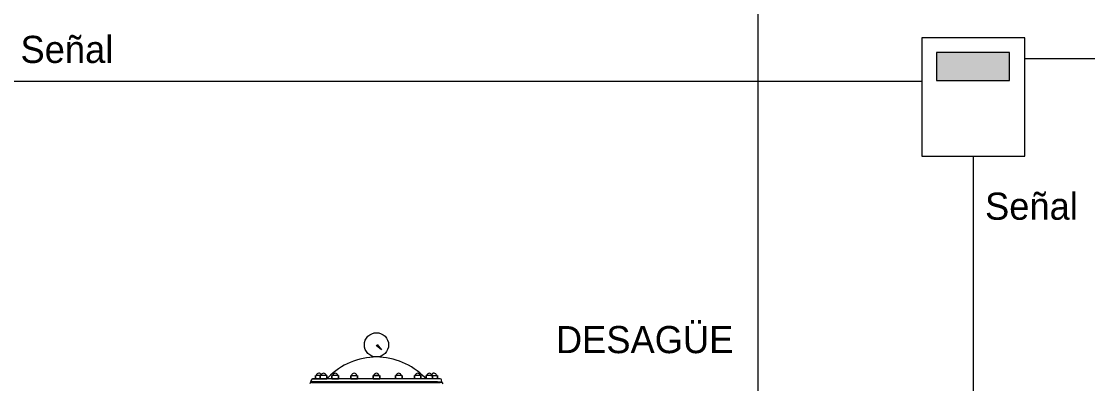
# Model space of a CAD drawing. Header units: millimetres. Extents: x 441156 to 441876, y 4514765 to 4515211.
# Drawn here: x 441327.17 to 441331.313, y 4514774.161 to 4514775.569 of the extents above; entities that cross this region are included whole.
import ezdxf

# ---------------------------------------------------------------- set-up
doc = ezdxf.new("R2010")
doc.units = ezdxf.units.MM
doc.layers.add('A-DETL', color=7, linetype='Continuous', lineweight=50, true_color=0x008000)
for name, color, linetype, lineweight in [('A-DETL-GENF', 7, 'Continuous', 9), ('A-DETL-THIN', 7, 'Continuous', 9), ('G-ANNO-TEXT', 7, 'Continuous', 9)]:
    doc.layers.add(name, color=color, linetype=linetype, lineweight=lineweight)
doc.styles.add('Franklin Gothic Book', font='FRABK.TTF', dxfattribs={"height": 0.225})

msp = doc.modelspace()

# ---------------------------------------------------------------- hatches: boundary and pattern name
at = {"layer": 'A-DETL-GENF', "true_color": 0x00ffff}
msp.add_hatch(color=4, dxfattribs=at).paths.add_polyline_path([(441330.7261584, 4514775.33924067), (441331.00956942, 4514775.33924067), (441331.00956942, 4514775.44755963), (441330.7261584, 4514775.44755963)])

# ---------------------------------------------------------------- linework, layer by layer
at = {"layer": 'A-DETL', "color": 7, "lineweight": 9}
for p, q in [((441330.03179422, 4514778.13899375, 0.0000002), (441330.03179422, 4514773.69215198, 0.0000002)), ((441331.06842066, 4514775.50459359, 0.0000002), (441330.66885647, 4514775.50459359, 0.0000002)), ((441330.66885647, 4514775.50459359, 0.0000002), (441330.66885647, 4514775.04501112, 0.0000002)), ((441331.06842066, 4514775.04501112, 0.0000002), (441331.06842066, 4514775.50459359, 0.0000002)), ((441331.00956942, 4514775.44755963, 0.0000002), (441330.7261584, 4514775.44755963, 0.0000002)), ((441330.7261584, 4514775.44755963, 0.0000002), (441330.7261584, 4514775.33924067, 0.0000002)), ((441331.00956942, 4514775.33924067, 0.0000002), (441331.00956942, 4514775.44755963, 0.0000002)), ((441330.66885647, 4514775.33478107, 0.0000002), (441326.37463685, 4514775.33478107, 0.0000002)), ((441330.7261584, 4514775.33924067, 0.0000002), (441331.00956942, 4514775.33924067, 0.0000002)), ((441330.66885647, 4514775.04501112, 0.0000002), (441331.06842066, 4514775.04501112, 0.0000002)), ((441330.86863856, 4514775.04501112, 0.0000002), (441330.86863856, 4514773.94958727, 0.0000002)), ((441328.56953607, 4514774.29224659, 0.0000002), (441328.54807318, 4514774.30855304, 0.0000002)), ((441328.55300062, 4514774.31344391, 0.0000002), (441328.56953607, 4514774.29224659, 0.0000002)), ((441328.31315668, 4514774.19242683, 0.0000002), (441328.31315668, 4514774.17935814, 0.0000002)), ((441328.31315668, 4514774.17935814, 0.0000002), (441328.31315668, 4514774.19242683, 0.0000002)), ((441328.32611182, 4514774.19290874, 0.0000002), (441328.31368596, 4514774.19290874, 0.0000002)), ((441328.31368596, 4514774.19290874, 0.0000002), (441328.31563464, 4514774.19290874, 0.0000002)), ((441328.33793016, 4514774.19290874, 0.0000002), (441328.32611182, 4514774.19290874, 0.0000002)), ((441328.33168343, 4514774.17935674, 0.0000002), (441328.33168343, 4514774.19242547, 0.0000002)), ((441328.33168343, 4514774.19242547, 0.0000002), (441328.33168343, 4514774.17935674, 0.0000002)), ((441328.34463971, 4514774.19290751, 0.0000002), (441328.33221195, 4514774.19290751, 0.0000002)), ((441328.33221195, 4514774.19290751, 0.0000002), (441328.33416253, 4514774.19290751, 0.0000002)), ((441328.35645805, 4514774.19290751, 0.0000002), (441328.34463971, 4514774.19290751, 0.0000002)), ((441328.35446415, 4514774.19290751, 0.0000002), (441328.35645805, 4514774.19290751, 0.0000002)), ((441328.35694088, 4514774.17935674, 0.0000002), (441328.35694088, 4514774.1923901, 0.0000002)), ((441328.35694088, 4514774.1923901, 0.0000002), (441328.35694088, 4514774.17935674, 0.0000002)), ((441328.3769592, 4514774.19242143, 0.0000002), (441328.3769592, 4514774.17935274, 0.0000002)), ((441328.3769592, 4514774.17935274, 0.0000002), (441328.3769592, 4514774.19242143, 0.0000002)), ((441328.38991434, 4514774.19290351, 0.0000002), (441328.37748658, 4514774.19290351, 0.0000002)), ((441328.37748658, 4514774.19290351, 0.0000002), (441328.37943716, 4514774.19290351, 0.0000002)), ((441328.40173268, 4514774.19290351, 0.0000002), (441328.38991434, 4514774.19290351, 0.0000002)), ((441328.39973877, 4514774.19290351, 0.0000002), (441328.40173268, 4514774.19290351, 0.0000002)), ((441328.40221665, 4514774.19241931, 0.0000002), (441328.40221665, 4514774.17933861, 0.0000002)), ((441328.40221665, 4514774.17933861, 0.0000002), (441328.40221665, 4514774.19241931, 0.0000002)), ((441328.45045344, 4514774.19241545, 0.0000002), (441328.45045344, 4514774.17934676, 0.0000002)), ((441328.45045344, 4514774.17934676, 0.0000002), (441328.45045344, 4514774.19241545, 0.0000002)), ((441328.4529314, 4514774.1928993, 0.0000002), (441328.45095044, 4514774.1928993, 0.0000002)), ((441328.45095044, 4514774.1928993, 0.0000002), (441328.46340858, 4514774.1928993, 0.0000002)), ((441328.46340858, 4514774.1928993, 0.0000002), (441328.47522691, 4514774.1928993, 0.0000002)), ((441328.47522691, 4514774.1928993, 0.0000002), (441328.47319168, 4514774.1928993, 0.0000002)), ((441328.47571089, 4514774.19241333, 0.0000002), (441328.47571089, 4514774.17933861, 0.0000002)), ((441328.47571089, 4514774.17933861, 0.0000002), (441328.47571089, 4514774.19241333, 0.0000002)), ((441328.53711203, 4514774.19240627, 0.0000002), (441328.53711203, 4514774.17933861, 0.0000002)), ((441328.53711203, 4514774.17933861, 0.0000002), (441328.53711203, 4514774.19240627, 0.0000002)), ((441328.53711203, 4514774.19240627, 0.0000002), (441328.53711203, 4514774.17933861, 0.0000002)), ((441328.53711203, 4514774.17933861, 0.0000002), (441328.53711203, 4514774.19240627, 0.0000002)), ((441328.55006945, 4514774.19289133, 0.0000002), (441328.53763078, 4514774.19289133, 0.0000002)), ((441328.53763078, 4514774.19289133, 0.0000002), (441328.53959227, 4514774.19289133, 0.0000002)), ((441328.53959227, 4514774.19289133, 0.0000002), (441328.53763078, 4514774.19289133, 0.0000002)), ((441328.53763078, 4514774.19289133, 0.0000002), (441328.54941434, 4514774.19289133, 0.0000002)), ((441328.54941434, 4514774.19289133, 0.0000002), (441328.56185302, 4514774.19289133, 0.0000002)), ((441328.56185302, 4514774.19289133, 0.0000002), (441328.55006945, 4514774.19289133, 0.0000002)), ((441328.56185302, 4514774.19289133, 0.0000002), (441328.55989388, 4514774.19289133, 0.0000002)), ((441328.55989388, 4514774.19289133, 0.0000002), (441328.56185302, 4514774.19289133, 0.0000002)), ((441328.56236948, 4514774.19235934, 0.0000002), (441328.56236948, 4514774.17933971, 0.0000002)), ((441328.56236948, 4514774.17933971, 0.0000002), (441328.56236948, 4514774.19235934, 0.0000002)), ((441328.56236948, 4514774.19235934, 0.0000002), (441328.56236948, 4514774.17933861, 0.0000002)), ((441328.56236948, 4514774.17933861, 0.0000002), (441328.56236948, 4514774.19235934, 0.0000002)), ((441328.62377871, 4514774.17934676, 0.0000002), (441328.62377871, 4514774.19238012, 0.0000002)), ((441328.62377871, 4514774.19238012, 0.0000002), (441328.62377871, 4514774.17934676, 0.0000002)), ((441328.63607988, 4514774.1928993, 0.0000002), (441328.62426154, 4514774.1928993, 0.0000002)), ((441328.62426154, 4514774.1928993, 0.0000002), (441328.62625545, 4514774.1928993, 0.0000002)), ((441328.64853802, 4514774.1928993, 0.0000002), (441328.63607988, 4514774.1928993, 0.0000002)), ((441328.64655702, 4514774.1928993, 0.0000002), (441328.64853802, 4514774.1928993, 0.0000002)), ((441328.64903616, 4514774.17934676, 0.0000002), (441328.64903616, 4514774.19241549, 0.0000002)), ((441328.64903616, 4514774.19241549, 0.0000002), (441328.64903616, 4514774.17934676, 0.0000002)), ((441328.69727181, 4514774.19241931, 0.0000002), (441328.69727181, 4514774.17933861, 0.0000002)), ((441328.69727181, 4514774.17933861, 0.0000002), (441328.69727181, 4514774.19241931, 0.0000002)), ((441328.70957412, 4514774.19290528, 0.0000002), (441328.69775579, 4514774.19290528, 0.0000002)), ((441328.69775579, 4514774.19290528, 0.0000002), (441328.69979102, 4514774.19290528, 0.0000002)), ((441328.72203226, 4514774.19290528, 0.0000002), (441328.70957412, 4514774.19290528, 0.0000002)), ((441328.7200513, 4514774.19290528, 0.0000002), (441328.72203226, 4514774.19290528, 0.0000002)), ((441328.72252926, 4514774.19242143, 0.0000002), (441328.72252926, 4514774.17935274, 0.0000002)), ((441328.72252926, 4514774.17935274, 0.0000002), (441328.72252926, 4514774.19242143, 0.0000002)), ((441328.74254757, 4514774.17935674, 0.0000002), (441328.74254757, 4514774.1923901, 0.0000002)), ((441328.74254757, 4514774.1923901, 0.0000002), (441328.74254757, 4514774.17935674, 0.0000002)), ((441328.75484874, 4514774.19290928, 0.0000002), (441328.74303042, 4514774.19290928, 0.0000002)), ((441328.74303042, 4514774.19290928, 0.0000002), (441328.74506564, 4514774.19290928, 0.0000002)), ((441328.76730688, 4514774.19290928, 0.0000002), (441328.75484874, 4514774.19290928, 0.0000002)), ((441328.76155829, 4514774.19290874, 0.0000002), (441328.77337663, 4514774.19290874, 0.0000002)), ((441328.76532592, 4514774.19290928, 0.0000002), (441328.76730688, 4514774.19290928, 0.0000002)), ((441328.76780503, 4514774.17935674, 0.0000002), (441328.76780503, 4514774.19242547, 0.0000002)), ((441328.76780503, 4514774.19242547, 0.0000002), (441328.76780503, 4514774.17935674, 0.0000002)), ((441328.77337663, 4514774.19290874, 0.0000002), (441328.7858025, 4514774.19290874, 0.0000002)), ((441328.7858025, 4514774.19290874, 0.0000002), (441328.78385381, 4514774.19290874, 0.0000002)), ((441328.78633178, 4514774.19242683, 0.0000002), (441328.78633178, 4514774.17935814, 0.0000002)), ((441328.78633178, 4514774.17935814, 0.0000002), (441328.78633178, 4514774.19242683, 0.0000002)), ((441328.29534958, 4514774.16772196, 0.0000002), (441328.29689249, 4514774.17544642, 0.0000002)), ((441328.29689232, 4514774.17544555, 0.0000002), (441328.29535107, 4514774.16772196, 0.0000002)), ((441328.54867442, 4514774.16772196, 0.0000002), (441328.29535107, 4514774.16772196, 0.0000002)), ((441328.29535107, 4514774.16772196, 0.0000002), (441328.31955241, 4514774.16772196, 0.0000002)), ((441328.31955241, 4514774.16772196, 0.0000002), (441328.29535107, 4514774.16772196, 0.0000002)), ((441328.33471262, 4514774.16578585, 0.0000002), (441328.29657355, 4514774.16578585, 0.0000002)), ((441328.2971319, 4514774.16578585, 0.0000002), (441328.34073275, 4514774.16578585, 0.0000002)), ((441328.33116758, 4514774.17933861, 0.0000002), (441328.30164048, 4514774.17933861, 0.0000002)), ((441328.30164048, 4514774.17933861, 0.0000002), (441328.33116758, 4514774.17933861, 0.0000002)), ((441328.30222022, 4514774.16578585, 0.0000002), (441328.33471262, 4514774.16578585, 0.0000002)), ((441328.30280116, 4514774.16578585, 0.0000002), (441328.33741058, 4514774.16578585, 0.0000002)), ((441328.31229053, 4514774.16578585, 0.0000002), (441328.31229053, 4514774.16772196, 0.0000002)), ((441328.31229053, 4514774.16772196, 0.0000002), (441328.32535925, 4514774.16772196, 0.0000002)), ((441328.3190669, 4514774.16578585, 0.0000002), (441328.31229053, 4514774.16578585, 0.0000002)), ((441328.31983085, 4514774.16772196, 0.0000002), (441328.31257044, 4514774.16772196, 0.0000002)), ((441328.31257044, 4514774.16772196, 0.0000002), (441328.31257044, 4514774.16578585, 0.0000002)), ((441328.31257044, 4514774.16578585, 0.0000002), (441328.31934682, 4514774.16578585, 0.0000002)), ((441328.31315668, 4514774.17935814, 0.0000002), (441328.33841299, 4514774.17935814, 0.0000002)), ((441328.54974423, 4514774.17933861, 0.0000002), (441328.33116758, 4514774.17933861, 0.0000002)), ((441328.3502958, 4514774.16772196, 0.0000002), (441328.33116758, 4514774.16772196, 0.0000002)), ((441328.55109395, 4514774.16772196, 0.0000002), (441328.33144749, 4514774.16772196, 0.0000002)), ((441328.33144749, 4514774.16772196, 0.0000002), (441328.35057572, 4514774.16772196, 0.0000002)), ((441328.33168343, 4514774.17935674, 0.0000002), (441328.35694088, 4514774.17935674, 0.0000002)), ((441328.34073275, 4514774.16578585, 0.0000002), (441328.33193152, 4514774.16578585, 0.0000002)), ((441328.34073275, 4514774.16772196, 0.0000002), (441328.3333836, 4514774.16772196, 0.0000002)), ((441328.33741058, 4514774.16578585, 0.0000002), (441328.55109395, 4514774.16578585, 0.0000002)), ((441328.3769592, 4514774.17935274, 0.0000002), (441328.40221551, 4514774.17935274, 0.0000002)), ((441328.45045344, 4514774.17934676, 0.0000002), (441328.47570975, 4514774.17934676, 0.0000002)), ((441328.53711317, 4514774.17933971, 0.0000002), (441328.56236948, 4514774.17933971, 0.0000002)), ((441328.56236948, 4514774.17933971, 0.0000002), (441328.53711317, 4514774.17933971, 0.0000002)), ((441328.7741292, 4514774.16772196, 0.0000002), (441328.54867442, 4514774.16772196, 0.0000002)), ((441328.54867442, 4514774.16578585, 0.0000002), (441328.78719793, 4514774.16578585, 0.0000002)), ((441328.76832088, 4514774.17933861, 0.0000002), (441328.54974423, 4514774.17933861, 0.0000002)), ((441328.75161218, 4514774.16772196, 0.0000002), (441328.55109395, 4514774.16772196, 0.0000002)), ((441328.55109395, 4514774.16578585, 0.0000002), (441328.76477732, 4514774.16578585, 0.0000002)), ((441328.64903616, 4514774.17934676, 0.0000002), (441328.62377871, 4514774.17934676, 0.0000002)), ((441328.72252926, 4514774.17935274, 0.0000002), (441328.69727295, 4514774.17935274, 0.0000002)), ((441328.76780503, 4514774.17935674, 0.0000002), (441328.74254757, 4514774.17935674, 0.0000002)), ((441328.74919265, 4514774.16772196, 0.0000002), (441328.76832088, 4514774.16772196, 0.0000002)), ((441328.77074041, 4514774.16772196, 0.0000002), (441328.75161218, 4514774.16772196, 0.0000002)), ((441328.75161218, 4514774.16772196, 0.0000002), (441328.7688043, 4514774.16772196, 0.0000002)), ((441328.78633178, 4514774.17935814, 0.0000002), (441328.76107546, 4514774.17935814, 0.0000002)), ((441328.76235779, 4514774.16578585, 0.0000002), (441328.76783685, 4514774.16578585, 0.0000002)), ((441328.76477732, 4514774.16578585, 0.0000002), (441328.77025638, 4514774.16578585, 0.0000002)), ((441328.80291639, 4514774.16578585, 0.0000002), (441328.76477732, 4514774.16578585, 0.0000002)), ((441328.76477732, 4514774.16578585, 0.0000002), (441328.79726972, 4514774.16578585, 0.0000002)), ((441328.79784946, 4514774.17933861, 0.0000002), (441328.76832088, 4514774.17933861, 0.0000002)), ((441328.78719793, 4514774.16772196, 0.0000002), (441328.7741292, 4514774.16772196, 0.0000002)), ((441328.77993753, 4514774.16772196, 0.0000002), (441328.80413887, 4514774.16772196, 0.0000002)), ((441328.78042155, 4514774.16578585, 0.0000002), (441328.78719793, 4514774.16578585, 0.0000002)), ((441328.78235706, 4514774.16772196, 0.0000002), (441328.78961746, 4514774.16772196, 0.0000002)), ((441328.78961746, 4514774.16578585, 0.0000002), (441328.78284108, 4514774.16578585, 0.0000002)), ((441328.78719793, 4514774.16578585, 0.0000002), (441328.78719793, 4514774.16772196, 0.0000002)), ((441328.78961746, 4514774.16772196, 0.0000002), (441328.78961746, 4514774.16578585, 0.0000002)), ((441328.80413887, 4514774.16772196, 0.0000002), (441328.80259596, 4514774.17544642, 0.0000002))]:
    msp.add_line(p, q, dxfattribs=at)
at = {"layer": 'A-DETL', "color": 6, "lineweight": 9, "true_color": 0xff00ff}
msp.add_line((441333.45715765, 4514775.42309529, 0.0000002), (441331.06842066, 4514775.42309529, 0.0000002), dxfattribs=at)
at = {"layer": 'A-DETL', "color": 7, "lineweight": 9}
msp.add_circle((441328.54986086, 4514774.31167235, 0.0000002), 0.04715376, dxfattribs=at)
for centre, radius, start, end in [((441328.55188384, 4514773.99860819, 0.0000002), 0.26591915, 90.46101304, 135.46170902), ((441328.54760461, 4514773.99860819, 0.0000002), 0.26591915, 44.53829098, 89.53898696), ((441328.32574133, 4514774.19188796, 0.0000002), 0.00973432, 89.995, 171.52054665), ((441328.32574133, 4514774.19188796, 0.0000002), 0.00973432, 89.73585626, 171.52054665), ((441328.32582939, 4514774.19188796, 0.0000002), 0.00973432, 28.17090983, 90.25414856), ((441328.32582939, 4514774.19188796, 0.0000002), 0.00973432, 18.70538415, 90.25414856), ((441328.34426922, 4514774.19188656, 0.0000002), 0.00973432, 89.73585396, 171.52054665), ((441328.34426922, 4514774.19188656, 0.0000002), 0.00973432, 89.73585384, 171.52054665), ((441328.34435728, 4514774.19188655, 0.0000002), 0.00973432, 8.46945336, 90.25414611), ((441328.34435728, 4514774.19188655, 0.0000002), 0.00973432, 8.46945336, 90.25414599), ((441328.38954385, 4514774.19188256, 0.0000002), 0.00973432, 89.73585192, 171.52054665), ((441328.38954385, 4514774.19188256, 0.0000002), 0.00973432, 89.73585192, 171.52054665), ((441328.3896319, 4514774.19188256, 0.0000002), 0.00973432, 8.46945336, 90.25414422), ((441328.3896319, 4514774.19188256, 0.0000002), 0.00973432, 8.46945336, 90.25414422), ((441328.46303809, 4514774.19187658, 0.0000002), 0.00973432, 89.73585239, 171.52054665), ((441328.46303809, 4514774.19187658, 0.0000002), 0.00973432, 89.73585239, 171.52054665), ((441328.46312614, 4514774.19187658, 0.0000002), 0.00973432, 8.46945336, 90.25414454), ((441328.46312614, 4514774.19187658, 0.0000002), 0.00973432, 8.46945336, 89.995), ((441328.54969678, 4514774.19186952, 0.0000002), 0.00973432, 90.005, 171.51860329), ((441328.54969678, 4514774.19186952, 0.0000002), 0.00973432, 89.73441738, 171.51860329), ((441328.54969896, 4514774.19186953, 0.0000002), 0.00973432, 89.995, 171.52054665), ((441328.54969896, 4514774.19186953, 0.0000002), 0.00973432, 89.74729027, 171.52054665), ((441328.54978483, 4514774.19186953, 0.0000002), 0.00973432, 8.47945335, 90.26414807), ((441328.54978483, 4514774.19186953, 0.0000002), 0.00973432, 8.47945335, 90.2527096), ((441328.54978702, 4514774.19186952, 0.0000002), 0.00973432, 8.21874957, 90.26558262), ((441328.54978702, 4514774.19186952, 0.0000002), 0.00973432, 8.46945336, 90.26558262), ((441328.63636231, 4514774.19187658, 0.0000002), 0.00973432, 89.74585565, 171.53054664), ((441328.63636231, 4514774.19187658, 0.0000002), 0.00973432, 89.74585565, 171.53054664), ((441328.63645037, 4514774.19187658, 0.0000002), 0.00973432, 8.47945335, 90.26414765), ((441328.63645037, 4514774.19187658, 0.0000002), 0.00973432, 8.47945335, 90.26414765), ((441328.70985655, 4514774.19188256, 0.0000002), 0.00973432, 89.74585586, 171.53054664), ((441328.70985655, 4514774.19188256, 0.0000002), 0.00973432, 89.74585586, 171.53054664), ((441328.70994461, 4514774.19188256, 0.0000002), 0.00973432, 8.47945335, 90.26414801), ((441328.70994461, 4514774.19188256, 0.0000002), 0.00973432, 8.47945335, 90.26414801), ((441328.75513118, 4514774.19188655, 0.0000002), 0.00973432, 89.74585396, 171.53054664), ((441328.75513118, 4514774.19188655, 0.0000002), 0.00973432, 89.74585396, 171.53054664), ((441328.75521923, 4514774.19188656, 0.0000002), 0.00973432, 8.47945335, 90.26414597), ((441328.75521923, 4514774.19188656, 0.0000002), 0.00973432, 8.47945335, 90.26414597), ((441328.77365907, 4514774.19188796, 0.0000002), 0.00973432, 89.74585152, 161.29461636), ((441328.77365907, 4514774.19188796, 0.0000002), 0.00973432, 89.74585152, 151.82909017), ((441328.77374712, 4514774.19188796, 0.0000002), 0.00973432, 8.47945335, 90.26414367), ((441328.77374712, 4514774.19188796, 0.0000002), 0.00973432, 8.47945335, 90.26414367), ((441328.29657355, 4514774.15997753, 0.0000002), 0.00580832, 90, 171.85041149), ((441328.301639, 4514774.17449834, 0.0000002), 0.00484027, 90, 168.71478226), ((441328.30164048, 4514774.17449834, 0.0000002), 0.00484027, 90, 168.70422085), ((441328.34854127, 4514774.19869968, 0.0000002), 0.01936108, 295.71153115, 315.46170902), ((441328.75094719, 4514774.19869968, 0.0000002), 0.01936108, 224.53829098, 244.28846881), ((441328.79784946, 4514774.17449834, 0.0000002), 0.00484027, 11.2957791, 90), ((441328.80291639, 4514774.15997753, 0.0000002), 0.00580832, 8.14958856, 90)]:
    msp.add_arc(centre, radius, start, end, dxfattribs=at)
at = {"layer": 'A-DETL-THIN'}
for p, q in [((441330.7261584, 4514775.44755963, 0.0000002), (441330.7261584, 4514775.33924067, 0.0000002)), ((441331.00956942, 4514775.44755963, 0.0000002), (441330.7261584, 4514775.44755963, 0.0000002)), ((441331.00956942, 4514775.33924067, 0.0000002), (441331.00956942, 4514775.44755963, 0.0000002)), ((441330.7261584, 4514775.33924067, 0.0000002), (441331.00956942, 4514775.33924067, 0.0000002))]:
    msp.add_line(p, q, dxfattribs=at)

# ---------------------------------------------------------------- texts
at = {"layer": 'G-ANNO-TEXT', "char_height": 0.105452484, "attachment_point": 1, "style": 'Franklin Gothic Book'}
for s, insert, width in [('Señal', (441327.16679487, 4514775.51272832, 0.0000002), 0.4734236549), ('Señal', (441330.91412654, 4514774.90336297, 0.0000002), 0.4734236549), ('DESAGÜE', (441329.24692199, 4514774.38488814, 0.0000002), 0.8115834085)]:
    msp.add_mtext(s, dxfattribs=dict(at, insert=insert, width=width))

doc.saveas('drawing.dxf')
